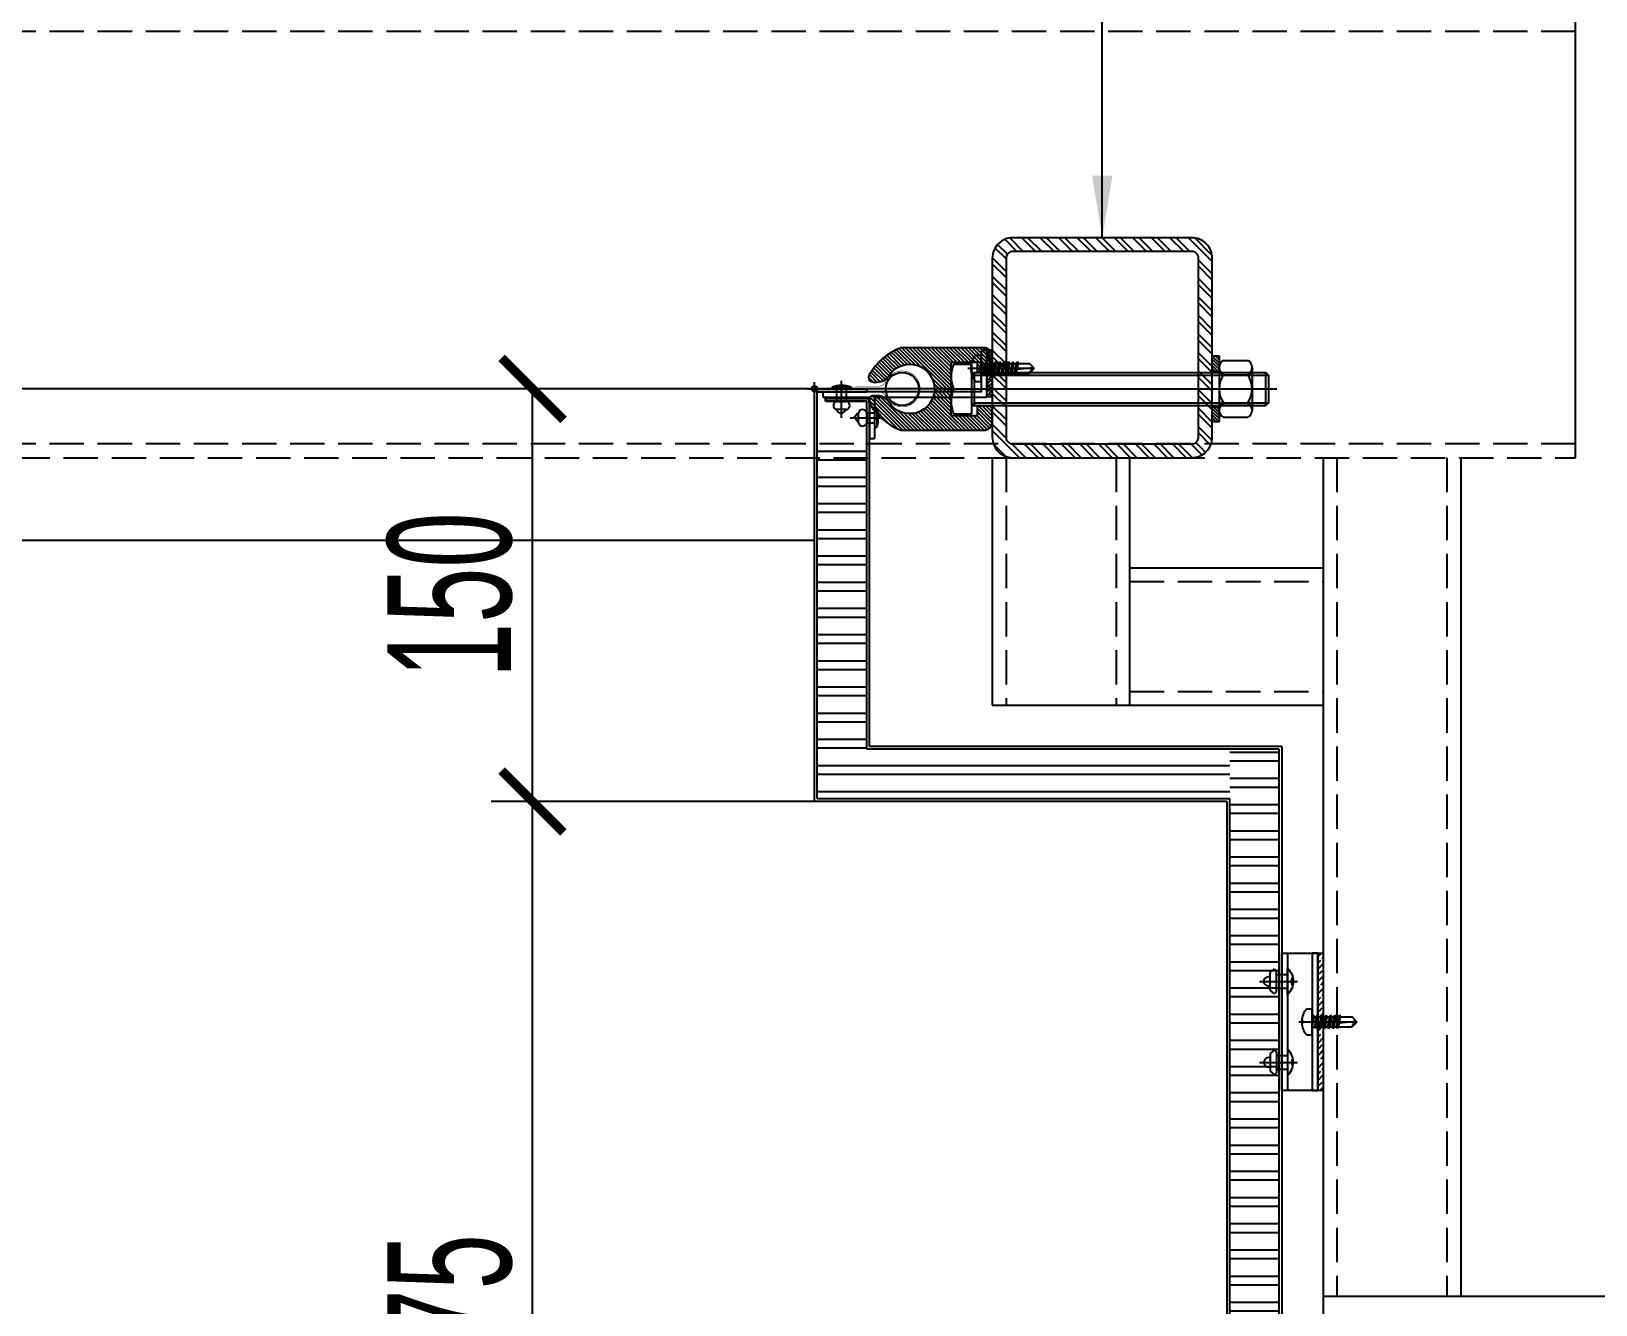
# Model space of a CAD drawing. Extents: x -8792 to 174344, y -43961 to 62816.
# Drawn here: x 10138 to 10707, y -8826 to -8363 of the extents above; entities that cross this region are included whole.
import ezdxf
from ezdxf.xclip import XClip

# ---------------------------------------------------------------- set-up
doc = ezdxf.new("R2010")
doc.units = 0
doc.header["$LTSCALE"] = 50
doc.header["$XCLIPFRAME"] = 0
for name, pattern in [('ACAD_ISO10W100', [18, 12, -3, 0, -3]), ('CENTER', [2, 1.25, -0.25, 0.25, -0.25]), ('CENTER2', [28.575, 19.05, -3.175, 3.175, -3.175]), ('CT-Dashdot', [25.4, 12.7, -6.35, 0, -6.35]), ('DASH', [0.35, 0.25, -0.1]), ('DIVIDE', [1.25, 0.5, -0.25, 0, -0.25, 0, -0.25]), ('DOT2', [0.125, 0, -0.125]), ('HIDDEN', [0.375, 0.25, -0.125]), ('JIS_08_15', [17.25, 15, -0.75, 0.75, -0.75])]:
    doc.linetypes.add(name, pattern=pattern)
for name, color, linetype in [('#分隔线', 1, 'JIS_08_15'), ('#标注', 1, 'Continuous'), ('#虚线', 8, 'HIDDEN'), ('#配件', 11, 'Continuous'), ('#钢材', 34, 'Continuous'), ('#铝板', 2, 'Continuous'), ('2-会议墙身$0$000-灯膜', 4, 'Continuous'), ('6 附件', 6, 'Continuous'), ('8 填充 焊缝', 8, 'Continuous'), ('A-FLOR-OTLN', 4, 'DOT2'), ('DIM', 173, 'Continuous'), ('GASKET', 150, 'Continuous'), ('hat', 8, 'Continuous'), ('PSC-EPDM', 3, 'Continuous'), ('PSC-mem-extrusions', 1, 'Continuous'), ('PSC-membrane', 2, 'Continuous'), ('PSC-system', 2, 'CT-Dashdot'), ('PSC-thinlines', 4, 'Continuous'), ('STEEL', 34, 'Continuous'), ('TC', 251, 'Continuous'), ('USER', 7, 'Continuous'), ('WA', 34, 'Continuous'), ('XC', 3, 'Continuous'), ('中心线', 1, 'CENTER2'), ('其他', 4, 'Continuous'), ('吊顶', 7, 'Continuous'), ('螺栓钉类', 241, 'Continuous'), ('铝板', 2, 'Continuous')]:
    doc.layers.add(name, color=color, linetype=linetype)
doc.styles.add('JHZX', font='jrs.shx', dxfattribs={"width": 0.6, "bigfont": 'jhz.shx'})
doc.dimstyles.new('JZBZ-15', dxfattribs={"dimscale": 15, "dimtxt": 3, "dimasz": 1.5, "dimexe": 1, "dimexo": 1, "dimgap": 0.5, "dimtad": 1, "dimdec": 0, "dimdsep": 46, "dimtxsty": 'JHZX', "dimblk1": 'ARCHTICK', "dimblk2": 'ARCHTICK', "dimsah": 1, "dimcen": 0, "dimclrd": 1, "dimclre": 1, "dimclrt": 2, "dimadec": 3, "dimazin": 2, "dimtfac": 1, "dimtdec": 0, "dimtix": 1, "dimtmove": 0, "dimatfit": 3, "dimfxl": 0, "dimtolj": 1, "dimlwd": -1, "dimlwe": -1, "dimarcsym": 0})

# ---------------------------------------------------------------- blocks, each defined once
blk = doc.blocks.new('A$Cbd8d7c8c')
at = {"layer": 'A-FLOR-OTLN', "color": 8}
blk.add_lwpolyline([(-22721.25, -15689.87), (-43719.42, -33393.16, 0.413756), (-43991.61, -36560.98, 0.189672), (122158.17, -126683.04, 0.414786), (124666.02, -124719.49), (133885.17, -48361.88, 0.379931), (116453.25, -23207.95, 0.236452)], format="xyb", dxfattribs=at)
at = {"layer": '吊顶', "const_width": 3}
blk.add_lwpolyline([(36525.16, -42886.24, 0.056654), (31389.8, -41079.32), (30859.09, -40957.78, -0.112536), (21289.45, -36343.72, -0.028917), (3039.01, -19971.01, 0.413532), (-633.62, -19953.38), (-31397.94, -50352.84, 0.414781), (-31416.33, -54033.31, 0.170492), (123964.28, -129414.71, 0.412564), (126841.18, -127143.22), (136317.5, -48655.55, 1.269195), (87076.8, -54393.32)], format="xyb", dxfattribs=at)
blk = doc.blocks.new('*U284')
h = blk.add_hatch()
h.set_pattern_fill('ANSI31', color=8, scale=0.25, angle=-90)
h.set_pattern_definition([(315, (-6075.1913, 23836.0536), (0.561266008, 0.561266008), [])])
h.paths.add_polyline_path([(2.5, -6.5), (0, -6.5), (0, -12), (2.5, -12)])
h.paths.add_polyline_path([(2.5, 12), (0, 12), (0, 6.5), (2.5, 6.5)])
at = {"layer": 'PSC-thinlines'}
h = blk.add_hatch(dxfattribs=at)
h.set_pattern_fill('ANSI31', color=8, scale=0.3, angle=-90, style=0)
h.set_pattern_definition([(315, (-6073.9878, 19583.1014), (0.67351921, 0.67351921), [])])
edge = h.paths.add_edge_path()
edge.add_arc((-123.25, -4.25), 1.75, 450, 569.6022)
edge.add_arc((-105.17, 6.03), 22.54, 209.6211, 248.8732)
edge.add_line((-113.3, -15), (-83, -15))
edge.add_arc((-83, -12), 3, 270, 360)
edge.add_line((-80, -12), (-80, -6.25))
edge.add_line((-80, -6.25), (-85.5, -6.25))
edge.add_line((-85.5, -6.25), (-85.5, -9.75))
edge.add_line((-85.5, -9.75), (-95, -9.75))
edge.add_line((-95, -9.75), (-95, 9.75))
edge.add_line((-95, 9.75), (-85.5, 9.75))
edge.add_line((-85.5, 9.75), (-85.5, 6.25))
edge.add_line((-85.5, 6.25), (-80, 6.25))
edge.add_line((-80, 6.25), (-80, 12))
edge.add_arc((-83, 12), 3, 360, 450)
edge.add_line((-83, 15), (-113.3, 15))
edge.add_arc((-105.17, -6.03), 22.54, 111.1268, 150.3789)
edge.add_arc((-123.25, 4.25), 1.75, 150.3978, 270)
edge.add_line((-123.25, 2.5), (-121.82, 2.5))
edge.add_arc((-121.82, 7.5), 5, 270, 327.6076)
edge.add_arc((-110, 0), 9, -147.6076, 147.6076, ccw=False)
edge.add_arc((-121.82, -7.5), 5, 392.3924, 450)
edge.add_line((-121.82, -2.5), (-123.25, -2.5))
h = blk.add_hatch(dxfattribs=at)
h.set_pattern_fill('ANSI37', color=8, scale=0.3, angle=-90, style=0)
h.set_pattern_definition([(315, (-20825.2971, 30841.11475), (0.67351921, 0.67351921), []), (45, (-20825.2971, 30841.11475), (-0.67351921, 0.67351921), [])])
edge = h.paths.add_edge_path()
edge.add_arc((-112.74, 0), 6, 0, 360)
at = {"color": 8}
for p, q in [((0, 12), (2.5, 12)), ((0, -12), (0, 12)), ((2.5, 12), (2.5, -12)), ((-94.05, 9), (-87.5, 9)), ((-87.5, 9), (-87.5, -9)), ((-87.5, 6), (19.49, 6)), ((-87.5, 6), (-86.55, 5.05)), ((-86.55, 6), (-86.55, -6)), ((0, 6.5), (2.5, 6.5)), ((2.5, 7.79), (2.5, -7.79)), ((4.2, 10.39), (12.8, 10.39)), ((14.5, 7.79), (14.5, -7.79)), ((20.44, 5.05), (19.49, 6)), ((19.49, -6), (19.49, 6)), ((-95, -4.5), (-95, 4.5)), ((-94.05, 0), (-87.5, 0)), ((-86.55, 5.05), (20.44, 5.05)), ((4.2, 5.19), (12.8, 5.19)), ((20.44, 5.05), (20.44, -5.05)), ((-87.5, -6), (-86.55, -5.05)), ((-86.55, -5.05), (20.44, -5.05)), ((4.2, -5.19), (12.8, -5.19)), ((20.44, -5.05), (19.49, -6)), ((-94.05, -9), (-87.5, -9)), ((-87.5, -6), (19.49, -6)), ((0, -6.5), (2.5, -6.5)), ((12.8, -10.39), (4.2, -10.39)), ((2.5, -12), (0, -12))]:
    blk.add_line(p, q, dxfattribs=at)
for centre, radius, start, end in [((-83.87, 4.5), 11.13, 156.1585, 203.8415), ((5.34, 7.79), 2.84, 113.643, 246.357), ((11.66, 7.79), 2.84, 293.643, 66.357), ((-83.87, -4.5), 11.13, 156.1585, 203.8415), ((11.27, 0), 8.77, 143.7273, 216.2727), ((5.73, 0), 8.77, 323.7273, 36.2727), ((5.34, -7.79), 2.84, 113.643, 246.357), ((11.66, -7.79), 2.84, 293.643, 66.357)]:
    blk.add_arc(centre, radius, start, end, dxfattribs=at)
at = {"layer": 'PSC-EPDM', "color": 8}
blk.add_circle((-112.74, 0), 6, dxfattribs=at)
at = {"layer": 'PSC-mem-extrusions', "color": 8, "flags": 128}
blk.add_lwpolyline([(-124.77, -5.11, 0.172964), (-113.3, -15), (-83, -15, 0.414214), (-80, -12), (-80, -6.25), (-85.5, -6.25), (-85.5, -9.75), (-95, -9.75), (-95, 9.75), (-85.5, 9.75), (-85.5, 6.25), (-80, 6.25), (-80, 12, 0.414214), (-83, 15), (-113.3, 15, 0.172964), (-124.77, 5.11, 0.575039), (-123.25, 2.5), (-121.82, 2.5, 0.256792), (-117.6, 4.82, -3.442879), (-117.6, -4.82, 0.256792), (-121.82, -2.5), (-123.25, -2.5, 0.575039)], format="xyb", close=True, dxfattribs=at)
at = {"layer": 'PSC-membrane', "color": 8, "const_width": 0.2, "flags": 128}
blk.add_lwpolyline([(-129.84, 1), (-121.36, 1, 0.291942), (-118.64, 2.74, -4.529211), (-118.64, -2.74, 0.291942), (-121.36, -1), (-129.49, -1)], format="xyb", dxfattribs=at)
at = {"layer": 'PSC-system', "color": 8, "linetype": 'ACAD_ISO10W100'}
blk.add_line((-98, 0), (23.44, 0), dxfattribs=at)
blk = doc.blocks.new('cp')
at = {"layer": 'USER'}
h = blk.add_hatch(color=7, dxfattribs=at)
h.paths.add_polyline_path([(0, 0), (1, 0, 0.414214), (0, 1)])
h.paths.add_polyline_path([(0, 0), (-1, 0, 0.414214), (0, -1)])
at = {"layer": 'USER', "color": 7}
for p, q in [((-2.5, 0), (2.5, 0)), ((0, -2.5), (0, 2.5))]:
    blk.add_line(p, q, dxfattribs=at)
blk.add_circle((0, 0), 1, dxfattribs=at)
blk = doc.blocks.new('*U104')
at = {"layer": '中心线', "color": 1, "linetype": 'CENTER', "ltscale": 2.357948}
blk.add_line((0, -4.91), (0, 19.39), dxfattribs=at)
at = {"layer": '其他', "color": 4, "linetype": 'Continuous'}
for p, q in [((-2.4, 12.46), (-0.39, 12.75)), ((-2.4, 10.86), (2.4, 11.54)), ((-1.79, 12.81), (-0.37, 13.08)), ((-1.79, 12.11), (0, 12.45)), ((-1.79, 11.21), (1.79, 11.89)), ((0.23, 12.49), (1.79, 12.79)), ((0.34, 13.22), (1.79, 13.49)), ((0.48, 12.87), (2.4, 13.14)), ((-2.4, 9.26), (2.4, 9.94)), ((-2.4, 7.66), (2.4, 8.34)), ((-2.4, 6.06), (2.4, 6.74)), ((-1.79, 10.51), (1.79, 11.19)), ((-1.79, 9.61), (1.79, 10.29)), ((-1.79, 8.91), (1.79, 9.59)), ((-1.79, 8.01), (1.79, 8.69)), ((-1.79, 7.31), (1.79, 7.99)), ((-1.79, 6.41), (1.79, 7.09)), ((-1.79, 5.71), (1.79, 6.39)), ((-2.4, 4.46), (2.4, 5.14)), ((-2.4, 2.86), (2.4, 3.54)), ((-2.4, 1.26), (2.4, 1.94)), ((-1.87, 0), (1.79, 0.69)), ((-1.79, 4.81), (1.79, 5.49)), ((-1.79, 4.11), (1.79, 4.79)), ((-1.79, 3.21), (1.79, 3.89)), ((-1.79, 2.51), (1.79, 3.19)), ((-1.79, 1.61), (1.79, 2.29)), ((-1.79, 0.91), (1.79, 1.59)), ((0, 0), (2.4, 0.34))]:
    blk.add_line(p, q, dxfattribs=at)
at = {"layer": '螺栓钉类', "linetype": 'Continuous'}
for p, q in [((-0.3, 19), (-1.79, 17.51)), ((-1.79, 12.81), (-1.79, 17.51)), ((-0.37, 13.08), (0.3, 19)), ((0, 19), (-0.3, 19)), ((0, 19), (0.3, 19)), ((0.3, 19), (1.79, 17.51)), ((1.79, 13.49), (1.79, 17.51)), ((-2.4, 12.46), (-1.79, 12.81)), ((-2.4, 12.46), (-1.79, 12.11)), ((-1.79, 11.21), (-1.79, 12.11)), ((1.79, 13.49), (2.4, 13.14)), ((1.79, 12.79), (2.4, 13.14)), ((1.79, 11.89), (1.79, 12.79)), ((1.79, 11.89), (2.4, 11.54)), ((1.79, 11.19), (2.4, 11.54)), ((-2.4, 10.86), (-1.79, 11.21)), ((-2.4, 10.86), (-1.79, 10.51)), ((-2.4, 9.26), (-1.79, 9.61)), ((-2.4, 9.26), (-1.79, 8.91)), ((-2.4, 7.66), (-1.79, 8.01)), ((-2.4, 7.66), (-1.79, 7.31)), ((-2.4, 6.06), (-1.79, 6.41)), ((-2.4, 6.06), (-1.79, 5.71)), ((-1.79, 9.61), (-1.79, 10.51)), ((-1.79, 8.01), (-1.79, 8.91)), ((-1.79, 6.41), (-1.79, 7.31)), ((-1.79, 4.81), (-1.79, 5.71)), ((1.79, 10.29), (1.79, 11.19)), ((1.79, 10.29), (2.4, 9.94)), ((1.79, 9.59), (2.4, 9.94)), ((1.79, 8.69), (1.79, 9.59)), ((1.79, 8.69), (2.4, 8.34)), ((1.79, 7.99), (2.4, 8.34)), ((1.79, 7.09), (1.79, 7.99)), ((1.79, 7.09), (2.4, 6.74)), ((1.79, 6.39), (2.4, 6.74)), ((1.79, 5.49), (1.79, 6.39)), ((-4.75, -2.14), (-4.75, 0)), ((-4.75, 0), (-1.99, 0)), ((-2.4, 4.46), (-1.79, 4.81)), ((-2.4, 4.46), (-1.79, 4.11)), ((-2.4, 2.86), (-1.79, 3.21)), ((-2.4, 2.86), (-1.79, 2.51)), ((-2.4, 1.26), (-1.79, 1.61)), ((-2.4, 1.26), (-1.79, 0.91)), ((-1.99, 0), (2.6, 0)), ((-1.79, 3.21), (-1.79, 4.11)), ((-1.79, 1.61), (-1.79, 2.51)), ((-1.79, 0.2), (-1.79, 0.91)), ((1.79, 5.49), (2.4, 5.14)), ((1.79, 4.79), (2.4, 5.14)), ((1.79, 3.89), (1.79, 4.79)), ((1.79, 3.89), (2.4, 3.54)), ((1.79, 3.19), (2.4, 3.54)), ((1.79, 2.29), (1.79, 3.19)), ((1.79, 2.29), (2.4, 1.94)), ((1.79, 1.59), (2.4, 1.94)), ((1.79, 0.69), (1.79, 1.59)), ((1.79, 0.69), (2.4, 0.34)), ((2.4, 0.2), (2.4, 0.34)), ((2.6, 0), (4.75, 0)), ((-0.4, -3.3), (0.4, -3.3)), ((-0.4, -3.69), (-0.4, -3.3)), ((0.4, -3.69), (0.4, -3.3)), ((4.75, -2.14), (4.75, 0))]:
    blk.add_line(p, q, dxfattribs=at)
for centre, radius, start, end in [((-3.34, 21.9), 4.65, 289.468, 321.5036), ((0.04, 12.89), 0.447, 154.8491, 46.4937), ((-1.99, 0.2), 0.2, 270, 0), ((2.6, 0.2), 0.2, 180, 270), ((0, 4.3), 8, 233.5764, 267.134), ((0, 4.3), 8, 272.866, 306.4236)]:
    blk.add_arc(centre, radius, start, end, dxfattribs=at)
blk = doc.blocks.new('*U328')
at = {"layer": '6 附件', "linetype": 'ByBlock'}
for p, q in [((-3.5, 2.45), (-3.5, 3.15)), ((-3.5, 3.15), (3.5, 3.15)), ((3.5, 2.45), (-3.5, 2.45)), ((-1.8, -0.55), (-1.8, 2.45)), ((1.8, -0.55), (1.8, 2.45)), ((3.5, 3.15), (3.5, 2.45)), ((-1.8, -0.55), (1.8, -0.55)), ((-1.61, -4.08), (-1.8, -3.55)), ((1.8, -3.55), (-1.8, -3.55)), ((-0.63, -4.8), (-1.61, -4.08)), ((-0.55, -5.05), (-0.63, -4.8)), ((0.21, -4.8), (-0.55, -5.05)), ((1.8, -3.55), (0.21, -4.8))]:
    blk.add_line(p, q, dxfattribs=at)
at = {"layer": '6 附件', "linetype": 'DIVIDE'}
blk.add_line((0, -6.55), (0, 5.45), dxfattribs=at)
at = {"layer": '6 附件', "linetype": 'ByBlock'}
for centre, radius, start, end in [((0, -7.91), 11.6, 72.4408, 107.5592), ((-1.46, -2.05), 1.54, 102.6804, 257.3196), ((1.46, -2.05), 1.54, 282.6804, 77.3196)]:
    blk.add_arc(centre, radius, start, end, dxfattribs=at)
blk = doc.blocks.new('*U327')
at = {"layer": '6 附件', "linetype": 'ByBlock'}
for p, q in [((-3.5, 2.45), (-3.5, 3.15)), ((-3.5, 3.15), (3.5, 3.15)), ((3.5, 2.45), (-3.5, 2.45)), ((-1.8, -2.05), (-1.8, 2.45)), ((1.8, -2.05), (1.8, 2.45)), ((3.5, 3.15), (3.5, 2.45)), ((-1.8, -2.05), (1.8, -2.05)), ((-1.61, -5.58), (-1.8, -5.05)), ((1.8, -5.05), (-1.8, -5.05)), ((-0.63, -6.3), (-1.61, -5.58)), ((1.8, -5.05), (0.21, -6.3)), ((-0.55, -6.55), (-0.63, -6.3)), ((0.21, -6.3), (-0.55, -6.55))]:
    blk.add_line(p, q, dxfattribs=at)
at = {"layer": '6 附件', "linetype": 'DIVIDE'}
blk.add_line((0, -8.05), (0, 5.45), dxfattribs=at)
at = {"layer": '6 附件', "linetype": 'ByBlock'}
for centre, radius, start, end in [((0, -7.91), 11.6, 72.4408, 107.5592), ((-1.46, -3.55), 1.54, 102.6804, 257.3196), ((1.46, -3.55), 1.54, 282.6804, 77.3196)]:
    blk.add_arc(centre, radius, start, end, dxfattribs=at)
blk = doc.blocks.new('*U329')
at = {"layer": '#分隔线', "ltscale": 0.3}
blk.add_line((-10.15, 0), (3.6, 0), dxfattribs=at)
at = {"layer": '#配件', "linetype": 'ByBlock'}
for p, q in [((-4.74, 4.58), (-6.3, 3.2)), ((-6.3, 3.2), (-6.3, 0)), ((-6.3, 0), (-6.3, -3.2)), ((-4.01, 3.76), (-4.74, 4.58)), ((-4.01, 3.76), (-4.01, -3.76)), ((-4.01, 2.5), (0, 2.5)), ((0, 4.78), (0, -4.78)), ((-6.3, -3.2), (-4.74, -4.58)), ((-4.74, -4.58), (-4.01, -3.76)), ((-4.01, -2.5), (0, -2.5))]:
    blk.add_line(p, q, dxfattribs=at)
for centre, radius, start, end in [((-6.78, 0), 1.75, 74.1304, 285.8696), ((-4.33, 0), 6.45, 312.1962, 47.8038), ((4.55, 0), 3.05, 149.4329, 210.5671)]:
    blk.add_arc(centre, radius, start, end, dxfattribs=at)
blk = doc.blocks.new('*U326')
at = {"layer": '中心线', "color": 1, "linetype": 'CENTER', "ltscale": 2.357948}
blk.add_line((0, -4.91), (0, 16.39), dxfattribs=at)
at = {"layer": '其他', "color": 4, "linetype": 'Continuous'}
for p, q in [((-2.4, 9.26), (-0.39, 9.55)), ((-2.4, 7.66), (2.4, 8.34)), ((-2.4, 6.06), (2.4, 6.74)), ((-1.79, 9.61), (-0.37, 9.88)), ((-1.79, 8.91), (0, 9.25)), ((-1.79, 8.01), (1.79, 8.69)), ((-1.79, 7.31), (1.79, 7.99)), ((-1.79, 6.41), (1.79, 7.09)), ((-1.79, 5.71), (1.79, 6.39)), ((0.23, 9.29), (1.79, 9.59)), ((0.34, 10.02), (1.79, 10.29)), ((0.48, 9.67), (2.4, 9.94)), ((-2.4, 4.46), (2.4, 5.14)), ((-2.4, 2.86), (2.4, 3.54)), ((-2.4, 1.26), (2.4, 1.94)), ((-1.87, 0), (1.79, 0.69)), ((-1.79, 4.81), (1.79, 5.49)), ((-1.79, 4.11), (1.79, 4.79)), ((-1.79, 3.21), (1.79, 3.89)), ((-1.79, 2.51), (1.79, 3.19)), ((-1.79, 1.61), (1.79, 2.29)), ((-1.79, 0.91), (1.79, 1.59)), ((0, 0), (2.4, 0.34))]:
    blk.add_line(p, q, dxfattribs=at)
at = {"layer": '螺栓钉类', "color": 241, "linetype": 'Continuous'}
for p, q in [((-0.3, 16), (-1.79, 14.51)), ((-1.79, 9.61), (-1.79, 14.51)), ((-0.37, 9.88), (0.3, 16)), ((0, 16), (-0.3, 16)), ((0, 16), (0.3, 16)), ((0.3, 16), (1.79, 14.51)), ((1.79, 10.29), (1.79, 14.51)), ((-2.4, 9.26), (-1.79, 9.61)), ((-2.4, 9.26), (-1.79, 8.91)), ((-2.4, 7.66), (-1.79, 8.01)), ((-2.4, 7.66), (-1.79, 7.31)), ((-2.4, 6.06), (-1.79, 6.41)), ((-2.4, 6.06), (-1.79, 5.71)), ((-1.79, 8.01), (-1.79, 8.91)), ((-1.79, 6.41), (-1.79, 7.31)), ((-1.79, 4.81), (-1.79, 5.71)), ((1.79, 10.29), (2.4, 9.94)), ((1.79, 9.59), (2.4, 9.94)), ((1.79, 8.69), (1.79, 9.59)), ((1.79, 8.69), (2.4, 8.34)), ((1.79, 7.99), (2.4, 8.34)), ((1.79, 7.09), (1.79, 7.99)), ((1.79, 7.09), (2.4, 6.74)), ((1.79, 6.39), (2.4, 6.74)), ((1.79, 5.49), (1.79, 6.39)), ((-4.75, -2.14), (-4.75, 0)), ((-4.75, 0), (-1.99, 0)), ((-2.4, 4.46), (-1.79, 4.81)), ((-2.4, 4.46), (-1.79, 4.11)), ((-2.4, 2.86), (-1.79, 3.21)), ((-2.4, 2.86), (-1.79, 2.51)), ((-2.4, 1.26), (-1.79, 1.61)), ((-2.4, 1.26), (-1.79, 0.91)), ((-1.99, 0), (2.6, 0)), ((-1.79, 3.21), (-1.79, 4.11)), ((-1.79, 1.61), (-1.79, 2.51)), ((-1.79, 0.2), (-1.79, 0.91)), ((1.79, 5.49), (2.4, 5.14)), ((1.79, 4.79), (2.4, 5.14)), ((1.79, 3.89), (1.79, 4.79)), ((1.79, 3.89), (2.4, 3.54)), ((1.79, 3.19), (2.4, 3.54)), ((1.79, 2.29), (1.79, 3.19)), ((1.79, 2.29), (2.4, 1.94)), ((1.79, 1.59), (2.4, 1.94)), ((1.79, 0.69), (1.79, 1.59)), ((1.79, 0.69), (2.4, 0.34)), ((2.4, 0.2), (2.4, 0.34)), ((2.6, 0), (4.75, 0)), ((-0.4, -3.3), (0.4, -3.3)), ((-0.4, -3.69), (-0.4, -3.3)), ((0.4, -3.69), (0.4, -3.3)), ((4.75, -2.14), (4.75, 0))]:
    blk.add_line(p, q, dxfattribs=at)
for centre, radius, start, end in [((-3.34, 18.9), 4.65, 289.468, 321.5036), ((0.04, 9.69), 0.447, 154.9328, 46.41), ((-1.99, 0.2), 0.2, 270, 0), ((2.6, 0.2), 0.2, 180, 270), ((0, 4.3), 8, 233.5764, 267.134), ((0, 4.3), 8, 272.866, 306.4236)]:
    blk.add_arc(centre, radius, start, end, dxfattribs=at)
blk = doc.blocks.new('A$C11e1ca40')
at = {"layer": 'GASKET'}
h = blk.add_hatch(dxfattribs=at)
h.set_pattern_fill('ANSI33', color=256, scale=0.5, double=1)
h.set_pattern_definition([(45, (-13726.6846, -3571.859), (-2.245064, 2.245064), []), (45, (-13724.4395, -3571.859), (-2.245064, 2.245064), [1.5875, -0.79375])])
h.paths.add_polyline_path([(-25, -2), (25, -2), (25, 0), (-25, 0)])
blk.add_lwpolyline([(-25, -2), (25, -2), (25, 0), (-25, 0), (-25, -2)], dxfattribs=at)
at = {"layer": 'XC'}
for points in [[(-25, -15), (25, -15), (25, -2), (-25, -2)], [(25, -4), (-25, -4), (-25, -2), (25, -2)]]:
    blk.add_lwpolyline(points, close=True, dxfattribs=at)
for points in [[(25, -4), (-25, -4)], [(25, -13), (-25, -13)]]:
    blk.add_lwpolyline(points, dxfattribs=at)
at = {"layer": '6 附件', "xscale": -1, "rotation": 270}
blk.add_blockref('*U329', (-14.72, -13), dxfattribs=at)
at = {"layer": '6 附件', "rotation": 90}
blk.add_blockref('*U329', (14.72, -13), dxfattribs=at)
at = {"layer": '螺栓钉类'}
blk.add_blockref('*U326', (0, -4, 0), dxfattribs=at)
blk = doc.blocks.new('ASDFDFBBBB')
at = {"layer": '8 填充 焊缝'}
h = blk.add_hatch(dxfattribs=at)
h.set_pattern_fill('ANSI38', color=256, scale=0.3, angle=90.0021, style=0)
h.set_pattern_definition([(135.002129, (29374.4642, 17835.4203), (-0.673494183, -0.673544235), []), (225.002129, (29374.4642, 17835.4203), (-0.67344413, -2.020582652), [2.38125, -1.42875])])
h.paths.add_polyline_path([(6037.4, -1302.94), (6037.4, -1285.79), (6035.4, -1285.79), (6035.4, -1302.94)])
at = {"layer": 'hat', "ltscale": 250}
h = blk.add_hatch(dxfattribs=at)
h.set_pattern_fill('ANSI32', color=256)
h.set_pattern_definition([(45, (-2259241.689, 204971.813), (-3.367596045, 3.367596045), []), (45, (-2259239.444, 204971.813), (-3.367596045, 3.367596045), [])])
edge = h.paths.add_edge_path()
edge.add_arc((5962.9, -1317.57), 7.5, 180, 270, ccw=False)
edge.add_line((5955.4, -1317.57), (5955.4, -1252.57))
edge.add_arc((5962.9, -1252.57), 7.5, 90, 180, ccw=False)
edge.add_line((5962.9, -1245.07), (6027.9, -1245.07))
edge.add_arc((6027.9, -1252.57), 7.5, 0, 90, ccw=False)
edge.add_line((6035.4, -1252.57), (6035.4, -1317.57))
edge.add_arc((6027.9, -1317.57), 7.5, -90, 0, ccw=False)
edge.add_line((6027.9, -1325.07), (5962.9, -1325.07))
edge = h.paths.add_edge_path(flags=16)
edge.add_arc((5962.9, -1317.57), 2.5, 180, 270, ccw=False)
edge.add_line((5960.4, -1317.57), (5960.4, -1252.57))
edge.add_arc((5962.9, -1252.57), 2.5, 90, 180, ccw=False)
edge.add_line((5962.9, -1250.07), (6027.9, -1250.07))
edge.add_arc((6027.9, -1252.57), 2.5, 0, 90, ccw=False)
edge.add_line((6030.4, -1252.57), (6030.4, -1317.57))
edge.add_arc((6027.9, -1317.57), 2.5, -90, 0, ccw=False)
edge.add_line((6027.9, -1320.07), (5962.9, -1320.07))
at = {"layer": 'TC', "ltscale": 0.5}
h = blk.add_hatch(dxfattribs=at)
h.set_pattern_fill('ANSI32', color=256, scale=2, angle=135, style=0)
h.set_pattern_definition([(180, (54156.346, 74758.214), (-9e-16, -9.525), []), (180, (54153.171, 74761.389), (-9e-16, -9.525), [])])
h.paths.add_polyline_path([(6081.06, -1449.07), (6099.06, -1449.07), (6099.06, -1318.56), (6081.06, -1318.56)])
h.paths.add_polyline_path([(5949.06, -1449.07), (6081.06, -1449.07), (6081.06, -1431.07), (5949.06, -1431.07)])
h = blk.add_hatch(dxfattribs=at)
h.set_pattern_fill('ANSI32', color=256, scale=2, angle=135, style=0)
h.set_pattern_definition([(180, (-144207.19, 87402.734), (-9e-16, -9.525), []), (180, (-144210.365, 87405.909), (-9e-16, -9.525), [])])
h.paths.add_polyline_path([(5931.07, -1430.07), (5949.05, -1430.07), (5949.06, -1824.07), (5931.08, -1824.07)])
at = {"layer": '#虚线', "color": 8, "linetype": 'DASH'}
for p, q in [((5823.25, -1170.07), (12116.78, -1170.07)), ((5823.25, -1320.07), (12116.78, -1320.07)), ((12116.78, -1325.07), (5823.25, -1325.07)), ((5870.04, -1325.07), (5870.04, -1630.07)), ((5910.04, -1325.07), (5910.04, -1630.07)), ((5990.4, -1325.07, 0), (5990.4, -1415.07, 0)), ((6030.4, -1325.07, 0), (6030.4, -1415.07, 0)), ((5985.4, -1370.07), (5915.04, -1370.07)), ((5985.4, -1410.07), (5915.04, -1410.07))]:
    blk.add_line(p, q, dxfattribs=at)
at = {"layer": '#钢材', "ltscale": 10}
for p, q in [((5865.04, -1325.07), (5865.04, -1630.07)), ((5915.04, -1325.07), (5915.04, -1790.07)), ((5985.4, -1415.07), (5985.4, -1325.07)), ((6035.4, -1325.07), (6035.4, -1415.07)), ((5985.4, -1365.07), (5915.04, -1365.07)), ((6035.4, -1415.07), (5915.04, -1415.07)), ((692.55, -1630.07), (5915.04, -1630.07))]:
    blk.add_line(p, q, dxfattribs=at)
blk.add_lwpolyline([(5915.04, -1630.07), (5915.04, -1790.07)], dxfattribs=at)
at = {"layer": '#铝板', "color": 6}
for p, q in [((6081.06, -1300.07), (6081.06, -1301.07)), ((6081.06, -1301.07), (6081.06, -1300.07)), ((6080.06, -1430.07), (6080.06, -1303.57)), ((6081.06, -1431.07), (6081.06, -1304.57)), ((5930.05, -1430.07), (6080.06, -1430.07)), ((5931.06, -1431.07), (6081.06, -1431.07))]:
    blk.add_line(p, q, dxfattribs=at)
at = {"layer": '#铝板'}
for p, q in [((6099.06, -1449.07), (6099.06, -1301.07)), ((6100.06, -1450.07), (6100.06, -1300.07)), ((11950.06, -1355.07), (6100.06, -1355.07)), ((5949.06, -1449.07), (6099.06, -1449.07)), ((5950.06, -1450.07), (6100.06, -1450.07))]:
    blk.add_line(p, q, dxfattribs=at)
at = {"layer": '2-会议墙身$0$000-灯膜'}
for p in [(6051.66, -1300.07), (11998.45, -1300.07)]:
    blk.add_line(p, (9025.06, -1300.07), dxfattribs=at)
at = {"layer": '6 附件'}
blk.add_lwpolyline([(6037.4, -1302.94), (6037.4, -1285.79), (6035.4, -1285.79), (6035.4, -1302.94)], close=True, dxfattribs=at)
at = {"layer": 'STEEL', "ltscale": 250}
for points in [[(5962.9, -1325.07, -0.414214), (5955.4, -1317.57), (5955.4, -1252.57, -0.414214), (5962.9, -1245.07), (6027.9, -1245.07, -0.414214), (6035.4, -1252.57), (6035.4, -1317.57, -0.414214), (6027.9, -1325.07)], [(5962.9, -1320.07, -0.414214), (5960.4, -1317.57), (5960.4, -1252.57, -0.414214), (5962.9, -1250.07), (6027.9, -1250.07, -0.414214), (6030.4, -1252.57), (6030.4, -1317.57, -0.414214), (6027.9, -1320.07)]]:
    blk.add_lwpolyline(points, format="xyb", close=True, dxfattribs=at)
at = {"layer": 'WA'}
blk.add_line((5823.25, -1325.07), (5823.25, -1165.07), dxfattribs=at)
at = {"layer": 'XC'}
blk.add_lwpolyline([(6080.06, -1317.57, -0.414214), (6079.56, -1318.07), (6078.56, -1318.07, -0.414213), (6078.06, -1317.57), (6078.06, -1311.07), (6078.36, -1310.57), (6078.06, -1310.07), (6078.06, -1303.07), (6037.9, -1303.07, -0.414214), (6037.4, -1302.57), (6037.4, -1286.57, -0.414214), (6037.9, -1286.07), (6038.9, -1286.07, -0.414214), (6039.4, -1286.57), (6039.4, -1292.07), (6039.1, -1292.57), (6039.4, -1293.07), (6039.4, -1301.07), (6089.56, -1301.07), (6090.06, -1301.37), (6090.56, -1301.07), (6096.56, -1301.07, -0.414214), (6097.06, -1301.57), (6097.06, -1302.57, -0.414214), (6096.56, -1303.07), (6080.06, -1303.07)], format="xyb", close=True, dxfattribs=at)
at = {"layer": '铝板'}
for p, q in [((6081.06, -1301.07), (6081.06, -1300.07)), ((6081.06, -1300.07), (6100.06, -1300.07)), ((6100.06, -1300.07), (6081.06, -1300.07)), ((6081.06, -1300.07), (6081.06, -1301.07)), ((6099.06, -1301.07), (6081.06, -1301.07)), ((6081.06, -1301.07), (6099.06, -1301.07)), ((5949.06, -1824.07), (5949.06, -1449.07)), ((5950.06, -1450.07), (5950.06, -1825.07))]:
    blk.add_line(p, q, dxfattribs=at)
at = {"layer": '铝板', "color": 6}
for p, q in [((6096.06, -1303.57), (6080.06, -1303.57)), ((6080.06, -1303.57), (6096.06, -1303.57)), ((6081.06, -1304.57), (6096.06, -1304.57)), ((6096.06, -1304.57), (6081.06, -1304.57)), ((6096.06, -1304.57), (6096.06, -1303.57)), ((6096.06, -1303.57), (6096.06, -1304.57)), ((5930.05, -1430.07), (5930.05, -1805.07)), ((5931.06, -1806.07), (5931.06, -1431.07))]:
    blk.add_line(p, q, dxfattribs=at)
at = {"ltscale": 10, "xscale": -1}
blk.add_blockref('*U284', (5955.4, -1300.07), dxfattribs=at)
at = {"ltscale": 10, "rotation": 90.00345726594492}
blk.add_blockref('A$C11e1ca40', (5915.04, -1530.23), dxfattribs=at)
at = {"layer": '6 附件', "xscale": -1}
blk.add_blockref('*U327', (6090.18, -1302.53), dxfattribs=at)
at = {"layer": '6 附件', "xscale": -0.9999999999999986, "rotation": 90.00012872753993}
blk.add_blockref('*U328', (6080.51, -1310.57), dxfattribs=at)
at = {"layer": 'USER', "rotation": 90}
blk.add_blockref('cp', (6100.06, -1300.07), dxfattribs=at)
at = {"layer": '螺栓钉类', "rotation": 90}
blk.add_blockref('*U104', (6039.4, -1292.56, 0), dxfattribs=at)
blk = doc.blocks.new('_ARCHTICK')
at = {"color": 0, "linetype": 'ByBlock', "const_width": 0.15}
blk.add_lwpolyline([(-0.5, -0.5), (0.5, 0.5)], dxfattribs=at)
blk = doc.blocks.new('*D346')
at = {"layer": 'Defpoints', "color": 0, "ltscale": 10, "transparency": 16777216}
for p in [(10320.79, -8642.95), (10573.32, -8642.95), (10574.32, -9017.94)]:
    blk.add_point(p, dxfattribs=at)
at = {"layer": 'DIM', "color": 1, "ltscale": 10, "transparency": 16777216}
for p, q in [((10558.32, -8642.95), (10305.79, -8642.95)), ((10320.79, -9017.94), (10320.79, -8642.95)), ((10559.32, -9017.94), (10305.79, -9017.94))]:
    blk.add_line(p, q, dxfattribs=at)
at = {"layer": 'DIM', "color": 1, "ltscale": 10, "transparency": 16777216, "xscale": 22.5, "yscale": 22.5, "zscale": 22.5}
for p, rotation in [((10320.79, -8642.95), 90), ((10320.79, -9017.94), 270)]:
    blk.add_blockref('_ARCHTICK', p, dxfattribs=dict(at, rotation=rotation))
at = {"layer": 'DIM', "color": 2, "ltscale": 10, "transparency": 16777216, "insert": (10290.79, -8830.44), "char_height": 45, "attachment_point": 5, "rotation": 90, "style": 'JHZX'}
blk.add_mtext('\\A1;375', dxfattribs=at)
blk = doc.blocks.new('*D347')
at = {"layer": 'Defpoints', "color": 0, "ltscale": 10, "transparency": 16777216}
for p in [(10320.79, -8492.95), (10420.82, -8492.95), (10573.32, -8642.95)]:
    blk.add_point(p, dxfattribs=at)
at = {"layer": 'DIM', "color": 1, "ltscale": 10, "transparency": 16777216}
for p, q in [((10405.82, -8492.95), (10305.79, -8492.95)), ((10320.79, -8642.95), (10320.79, -8492.95)), ((10558.32, -8642.95), (10305.79, -8642.95))]:
    blk.add_line(p, q, dxfattribs=at)
at = {"layer": 'DIM', "color": 1, "ltscale": 10, "transparency": 16777216, "xscale": 22.5, "yscale": 22.5, "zscale": 22.5}
for p, rotation in [((10320.79, -8492.95), 90), ((10320.79, -8642.95), 270)]:
    blk.add_blockref('_ARCHTICK', p, dxfattribs=dict(at, rotation=rotation))
at = {"layer": 'DIM', "color": 2, "ltscale": 10, "transparency": 16777216, "insert": (10290.79, -8567.95), "char_height": 45, "attachment_point": 5, "rotation": 90, "style": 'JHZX'}
blk.add_mtext('\\A1;150', dxfattribs=at)

msp = doc.modelspace()

# ---------------------------------------------------------------- block references
at = {"ltscale": 10}
ref = msp.add_blockref('A$Cbd8d7c8c', (-20242.468, 78224.561), dxfattribs=at)
XClip(ref).set_block_clipping_path([(33737.5024453482, -58253.8739175466), (58527.5008306247, -28195.842069268)])
ref = msp.add_blockref('A$Cbd8d7c8c', (22321.982, 94074.685), dxfattribs=at)
XClip(ref).set_block_clipping_path([(76291.0063025201, -72283.9918497168), (103268.9259821397, -47877.3086105986)])
at = {"ltscale": 12}
ref = msp.add_blockref('ASDFDFBBBB', (16523.379, -7192.873), dxfattribs=dict(at, xscale=-1))
XClip(ref).set_block_clipping_path([(4357.7572503736, -3823.1708667884), (6968.1443472763, 1342.8291332118)])
ref = msp.add_blockref('ASDFDFBBBB', (14736.155, -7192.873), dxfattribs=dict(at, xscale=-1))
XClip(ref).set_block_clipping_path([(-715.4778529943, -3797.3053243063), (2511.2529271227, 1432.8291332118)])
ref = msp.add_blockref('ASDFDFBBBB', (19664.938, -7192.873), dxfattribs=dict(at, xscale=-1))
XClip(ref).set_block_clipping_path([(11800.9034438342, -3842.9944827884), (17026.5034438345, 748.8291332118)])

# ---------------------------------------------------------------- next in the draw order: dimensions: what is measured, and where the dimension line sits
at = {"layer": 'DIM', "ltscale": 10}
for base, p1, p2, override, picture, middle in [((10320.787, -8492.947), (10573.324, -8642.947), (10420.823, -8492.947), {"dimtmove": 1, "dimfxl": 200, "dimarcsym": 1}, '*D347', (10290.787, -8567.947)), ((10320.787, -8642.947), (10574.323, -9017.94), (10573.324, -8642.947), {"dimfxl": 200, "dimarcsym": 1}, '*D346', (10290.787, -8830.444))]:
    dim = msp.add_linear_dim(base=base, p1=p1, p2=p2, angle=90, dimstyle='JZBZ-15', override=override, dxfattribs=at)
    dim.commit()
    dim.dimension.update_dxf_attribs({"geometry": picture, "text_midpoint": middle})

# ---------------------------------------------------------------- next in the draw order: leaders
at = {"layer": '#标注', "ltscale": 10}
msp.add_leader([(10527.984, -8437.948), (10527.984, -8263.27), (10227.527, -8263.27)], dimstyle='JZBZ-15', override={"dimgap": 0.5, "dimtad": 0}, dxfattribs=at)

doc.saveas('drawing.dxf')
